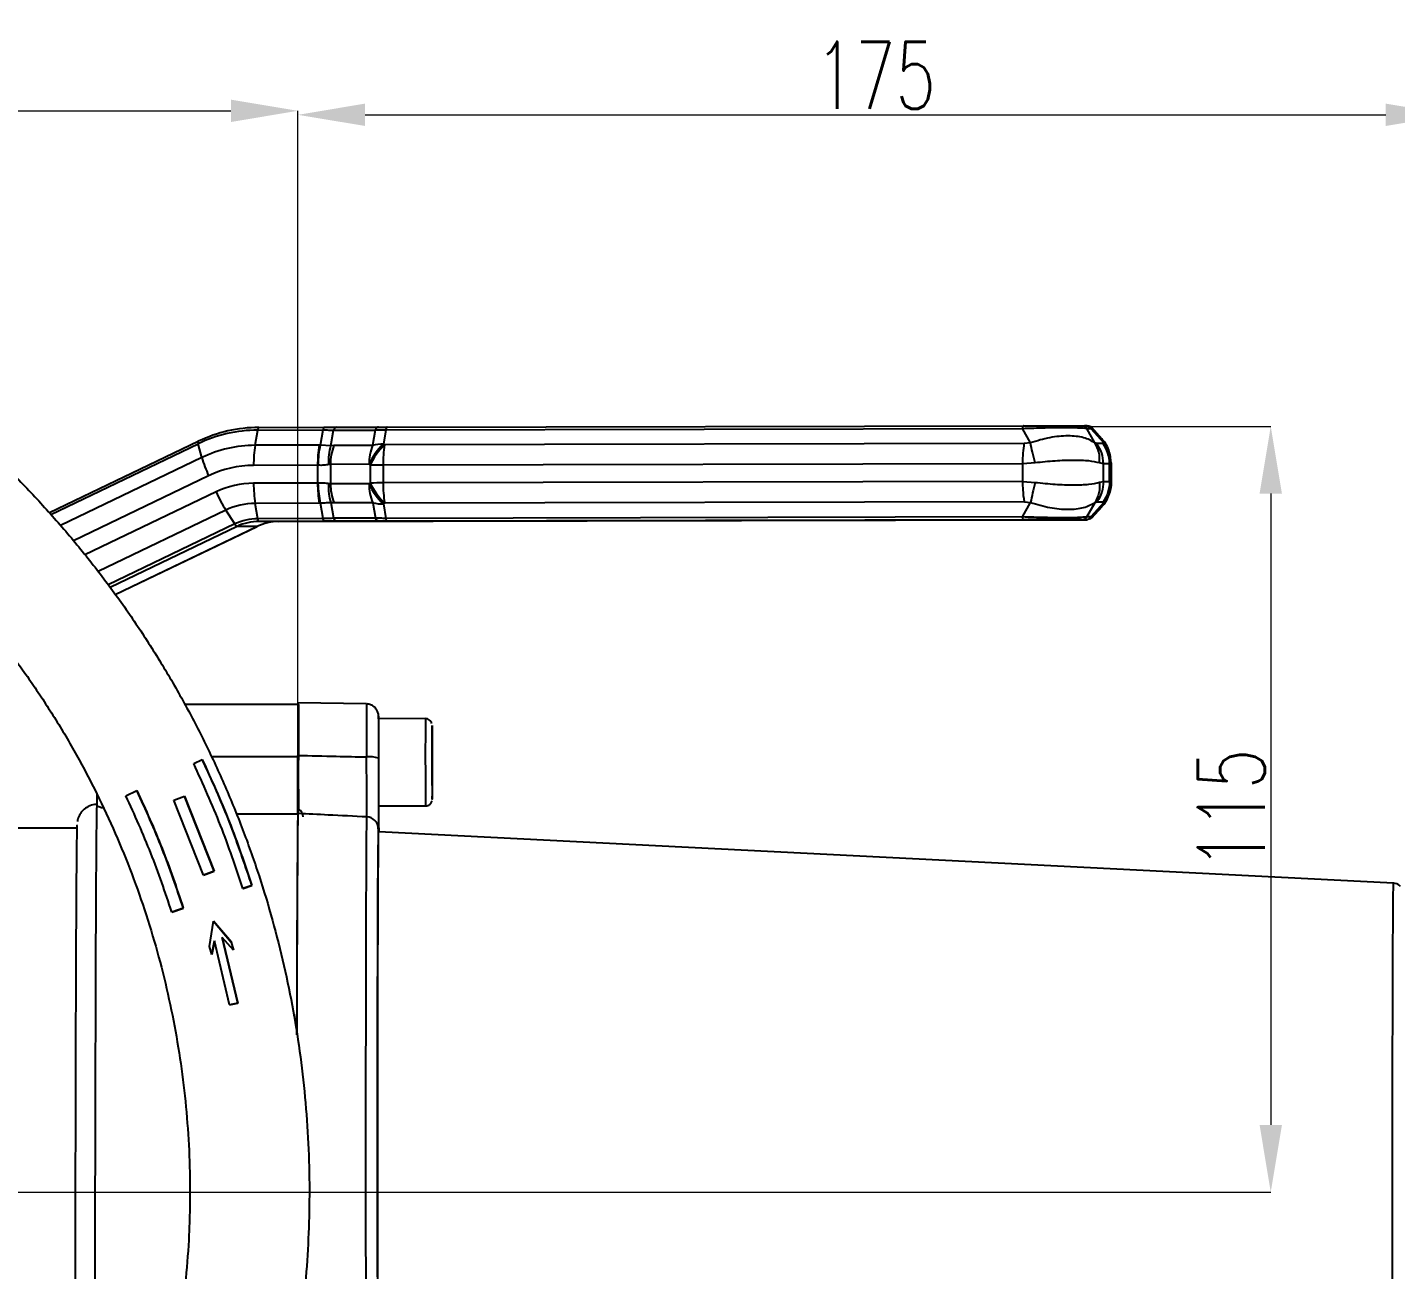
# Model space of a CAD drawing. Header units: millimetres. Extents: x 2462 to 4142, y 835 to 2023.
# Drawn here: x 3171.5 to 3375.4, y 1324 to 1509.1 of the extents above; entities that cross this region are included whole.
import ezdxf

# ---------------------------------------------------------------- set-up
doc = ezdxf.new("R2010")
doc.units = ezdxf.units.MM
doc.layers.add('标注', color=3, linetype='Continuous', lineweight=13)
doc.styles.add('SLDTEXTSTYLE1', font='txt.shx', dxfattribs={"width": 0.7, "bigfont": 'gbcbig.shx'})
doc.dimstyles.new('SLDDIMSTYLE12$0', dxfattribs={"dimtxt": 12, "dimasz": 10, "dimexe": 0, "dimexo": 0.0625, "dimgap": 0.875, "dimtad": 1, "dimdec": 1, "dimlfac": 1.8, "dimrnd": 1e-09, "dimzin": 12, "dimdsep": 46, "dimtxsty": 'SLDTEXTSTYLE1', "dimcen": 0.09, "dimdle": 8.16, "dimclrd": 3, "dimclre": 3, "dimadec": 0, "dimazin": 3, "dimtfac": 1, "dimtdec": 1, "dimtofl": 0, "dimtmove": 0, "dimatfit": 3, "dimfxl": 0, "dimfrac": 2, "dimtolj": 1, "dimlwd": 5, "dimlwe": 5, "dimarcsym": 0})

# ---------------------------------------------------------------- blocks, each defined once
blk = doc.blocks.new('*D36')
at = {"layer": 'Defpoints', "color": 0, "transparency": 16777216}
for p in [(3211.81, 1496.71), (3211.81, 1408.49), (3060.93, 1338.39)]:
    blk.add_point(p, dxfattribs=at)
at = {"layer": '标注', "color": 3, "lineweight": 5, "transparency": 16777216}
blk.add_line((3060.93, 1338.46), (3060.93, 1496.71), dxfattribs=at)
at = {"layer": '标注', "color": 3, "linetype": 'Continuous', "lineweight": 5, "transparency": 16777216}
for p, q in [((3070.93, 1496.71), (3201.81, 1496.71)), ((3211.81, 1408.55), (3211.81, 1496.71))]:
    blk.add_line(p, q, dxfattribs=at)
at = {"layer": '标注', "color": 3, "transparency": 16777216}
for points in [[(3070.93, 1498.37), (3070.93, 1495.04), (3060.93, 1496.71)], [(3201.81, 1498.37), (3201.81, 1495.04), (3211.81, 1496.71)]]:
    blk.add_solid(points, dxfattribs=at)
at = {"layer": '标注', "color": 0, "transparency": 16777216, "insert": (3136.37, 1502.58), "char_height": 10, "attachment_point": 5, "style": 'SLDTEXTSTYLE1'}
blk.add_mtext('\\A1;150', dxfattribs=at)
blk = doc.blocks.new('*D37')
at = {"layer": 'Defpoints', "color": 0, "transparency": 16777216}
for p in [(3383.93, 1496.11), (3211.81, 1408.49), (3383.93, 1327.31)]:
    blk.add_point(p, dxfattribs=at)
at = {"layer": '标注', "color": 3, "lineweight": 5, "transparency": 16777216}
blk.add_line((3211.81, 1408.55), (3211.81, 1496.11), dxfattribs=at)
at = {"layer": '标注', "color": 3, "linetype": 'Continuous', "lineweight": 5, "transparency": 16777216}
for p, q in [((3221.81, 1496.11), (3373.93, 1496.11)), ((3383.93, 1327.38), (3383.93, 1496.11))]:
    blk.add_line(p, q, dxfattribs=at)
at = {"layer": '标注', "color": 3, "transparency": 16777216}
for points in [[(3221.81, 1497.78), (3221.81, 1494.45), (3211.81, 1496.11)], [(3373.93, 1497.78), (3373.93, 1494.45), (3383.93, 1496.11)]]:
    blk.add_solid(points, dxfattribs=at)
at = {"layer": '标注', "color": 0, "transparency": 16777216, "insert": (3297.87, 1501.99), "char_height": 10, "attachment_point": 5, "style": 'SLDTEXTSTYLE1'}
blk.add_mtext('\\A1;175', dxfattribs=at)
blk = doc.blocks.new('*D30')
at = {"layer": 'Defpoints', "color": 0, "transparency": 16777216}
for p in [(3329.81, 1449.68), (3061.5, 1335.58), (3356.79, 1335.58)]:
    blk.add_point(p, dxfattribs=at)
at = {"layer": '标注', "color": 3, "lineweight": 5, "transparency": 16777216}
blk.add_line((3329.87, 1449.68), (3356.79, 1449.68), dxfattribs=at)
at = {"layer": '标注', "color": 3, "linetype": 'Continuous', "lineweight": 5, "transparency": 16777216}
for p, q in [((3356.79, 1439.68), (3356.79, 1345.58)), ((3061.56, 1335.58), (3356.79, 1335.58))]:
    blk.add_line(p, q, dxfattribs=at)
at = {"layer": '标注', "color": 3, "transparency": 16777216}
for points in [[(3355.13, 1439.68), (3358.46, 1439.68), (3356.79, 1449.68)], [(3355.13, 1345.58), (3358.46, 1345.58), (3356.79, 1335.58)]]:
    blk.add_solid(points, dxfattribs=at)
at = {"layer": '标注', "color": 0, "transparency": 16777216, "insert": (3350.92, 1392.63), "char_height": 10, "attachment_point": 5, "rotation": 90, "style": 'SLDTEXTSTYLE1'}
blk.add_mtext('\\A1;115', dxfattribs=at)

msp = doc.modelspace()

# ---------------------------------------------------------------- linework, layer by layer
at = {"color": 7, "linetype": 'Continuous', "lineweight": 25}
for p, q in [((3205.424, 1446.865), (3205.808, 1449.129)), ((3205.808, 1449.129), (3215.543, 1449.15)), ((3205.99, 1449.528), (3215.725, 1449.549)), ((3215.159, 1446.883), (3215.543, 1449.15)), ((3216.725, 1446.808), (3217.116, 1449.118)), ((3217.116, 1449.118), (3223.323, 1449.137)), ((3217.62, 1449.554), (3217.474, 1449.524)), ((3217.62, 1449.554), (3223.827, 1449.573)), ((3223.323, 1449.137), (3222.935, 1446.851)), ((3224.908, 1449.178), (3224.545, 1447.036)), ((3224.908, 1449.178), (3319.77, 1449.382)), ((3225.09, 1449.577), (3319.951, 1449.781)), ((3320.978, 1447.234), (3319.77, 1449.382)), ((3328.604, 1449.786), (3329.196, 1449.782)), ((3330.591, 1447.239), (3329.383, 1449.387)), ((3329.383, 1449.387), (3329.976, 1449.384)), ((3329.976, 1449.384), (3330.062, 1449.475)), ((3329.976, 1449.384), (3331.921, 1447.231)), ((3331.677, 1447.791), (3330.117, 1449.517)), ((3196.939, 1447.452), (3174.774, 1436.807)), ((3174.992, 1436.553), (3196.942, 1447.095)), ((3196.959, 1447.456), (3196.939, 1447.452)), ((3197.489, 1445.044), (3196.942, 1447.095)), ((3214.962, 1446.885), (3205.424, 1446.865)), ((3215.159, 1446.883), (3214.962, 1446.885)), ((3216.725, 1446.808), (3215.159, 1446.883)), ((3217.18, 1446.833), (3216.725, 1446.808)), ((3222.935, 1446.851), (3217.18, 1446.833)), ((3224.721, 1446.914), (3224.545, 1447.036)), ((3320.067, 1447.119), (3224.721, 1446.914)), ((3320.978, 1447.234), (3320.067, 1447.119)), ((3330.883, 1447.125), (3330.591, 1447.239)), ((3331.795, 1447.119), (3330.883, 1447.125)), ((3331.53, 1447.83), (3331.6, 1447.724)), ((3331.6, 1447.724), (3331.921, 1447.231)), ((3331.921, 1447.231), (3331.795, 1447.119)), ((3197.489, 1445.044), (3176.399, 1434.916)), ((3214.739, 1443.887), (3205.201, 1443.866)), ((3214.739, 1443.887), (3214.744, 1441.22)), ((3222.409, 1444.033), (3216.653, 1444.014)), ((3216.653, 1444.014), (3216.658, 1441.102)), ((3222.585, 1443.91), (3222.409, 1444.033)), ((3222.585, 1443.91), (3222.589, 1441.244)), ((3319.844, 1444.121), (3224.498, 1443.915)), ((3224.498, 1443.915), (3224.503, 1441.249)), ((3321.666, 1444.237), (3319.844, 1444.121)), ((3319.849, 1441.454), (3319.844, 1444.121)), ((3331.861, 1444.127), (3331.279, 1444.242)), ((3331.866, 1441.461), (3331.861, 1444.127)), ((3332.774, 1444.122), (3331.861, 1444.127)), ((3333.026, 1444.231), (3332.774, 1444.122)), ((3332.778, 1441.455), (3332.774, 1444.122)), ((3332.853, 1444.383), (3332.979, 1444.273)), ((3333.042, 1441.296), (3333.037, 1444.273)), ((3198.497, 1442.328), (3178.344, 1432.65)), ((3199.596, 1439.912), (3180.07, 1430.535)), ((3214.744, 1441.22), (3205.206, 1441.199)), ((3214.842, 1441.223), (3214.744, 1441.22)), ((3216.658, 1441.102), (3216.43, 1441.125)), ((3222.414, 1441.12), (3216.658, 1441.102)), ((3222.589, 1441.244), (3222.414, 1441.12)), ((3319.849, 1441.454), (3224.503, 1441.249)), ((3319.849, 1441.454), (3321.671, 1441.345)), ((3331.284, 1441.35), (3331.866, 1441.461)), ((3331.866, 1441.461), (3332.778, 1441.455)), ((3332.778, 1441.455), (3333.031, 1441.339)), ((3332.984, 1441.295), (3332.858, 1441.18)), ((3214.977, 1438.218), (3205.439, 1438.198)), ((3205.83, 1435.929), (3205.439, 1438.198)), ((3215.566, 1435.95), (3215.174, 1438.222)), ((3217.139, 1435.99), (3216.739, 1438.305)), ((3217.194, 1438.283), (3216.739, 1438.305)), ((3222.95, 1438.301), (3217.194, 1438.283)), ((3222.95, 1438.301), (3223.345, 1436.01)), ((3224.736, 1438.247), (3224.56, 1438.124)), ((3224.56, 1438.124), (3224.931, 1435.978)), ((3320.082, 1438.453), (3224.736, 1438.247)), ((3319.793, 1436.182), (3320.993, 1438.342)), ((3320.082, 1438.453), (3320.993, 1438.342)), ((3329.406, 1436.187), (3330.607, 1438.347)), ((3331.936, 1438.339), (3329.999, 1436.184)), ((3330.141, 1436.044), (3331.689, 1437.765)), ((3330.607, 1438.347), (3330.897, 1438.459)), ((3330.897, 1438.459), (3331.81, 1438.453)), ((3331.612, 1437.83), (3331.545, 1437.725)), ((3331.936, 1438.339), (3331.612, 1437.83)), ((3331.81, 1438.453), (3331.936, 1438.339)), ((3201.061, 1437.194), (3182.016, 1428.048)), ((3202.383, 1435.138), (3201.061, 1437.194)), ((3215.566, 1435.95), (3205.83, 1435.929)), ((3208.978, 1435.509), (3323.852, 1435.756)), ((3223.345, 1436.01), (3217.139, 1435.99)), ((3319.793, 1436.182), (3224.931, 1435.978)), ((3319.975, 1435.781), (3225.114, 1435.577)), ((3328.628, 1435.786), (3328.275, 1435.787)), ((3329.22, 1435.782), (3328.628, 1435.786)), ((3329.999, 1436.184), (3329.406, 1436.187)), ((3330.089, 1436.08), (3329.999, 1436.184)), ((3202.383, 1435.138), (3183.537, 1426.087)), ((3202.73, 1434.774), (3183.818, 1425.692)), ((3184.583, 1424.617), (3205.694, 1434.756)), ((3184.586, 1424.613), (3205.715, 1434.76)), ((3205.694, 1434.756), (3202.73, 1434.774)), ((3205.694, 1434.756), (3205.715, 1434.76)), ((3215.749, 1435.549), (3206.014, 1435.528)), ((3208.978, 1435.509), (3206.014, 1435.528)), ((3223.851, 1435.573), (3217.644, 1435.554)), ((3211.799, 1408.24), (3194.959, 1408.24)), ((3222.037, 1408.327), (3211.805, 1408.488)), ((3230.809, 1406.13), (3223.81, 1406.118)), ((3231.808, 1401.354), (3231.815, 1403.096)), ((3231.815, 1403.096), (3231.827, 1401.373)), ((3231.808, 1401.373), (3231.827, 1401.373)), ((3231.814, 1397.89), (3231.808, 1401.354)), ((3231.827, 1401.373), (3231.833, 1397.909)), ((3196.276, 1399.423), (3197.549, 1400.022)), ((3197.549, 1400.022), (3197.552, 1400.02)), ((3198.888, 1400.475), (3211.866, 1400.475)), ((3231.814, 1397.909), (3231.833, 1397.909)), ((3231.827, 1396.168), (3231.814, 1397.89)), ((3231.833, 1397.909), (3231.827, 1396.168)), ((3186.177, 1394.636), (3187.811, 1395.413)), ((3187.811, 1395.413), (3187.817, 1395.41)), ((3181.874, 1393.142), (3181.876, 1394.816)), ((3193.31, 1393.968), (3194.887, 1394.602)), ((3197.711, 1382.824), (3193.31, 1393.968)), ((3194.887, 1394.602), (3199.311, 1383.394)), ((3194.887, 1394.602), (3194.89, 1394.599)), ((3199.315, 1383.392), (3194.89, 1394.599)), ((3223.832, 1393.118), (3230.832, 1393.13)), ((3211.779, 1391.896), (3202.635, 1391.896)), ((3178.896, 1389.822), (3165.601, 1389.822)), ((3375.106, 1381.614), (3223.839, 1389.281)), ((3223.899, 1389.278), (3223.89, 1389.762)), ((3199.311, 1383.394), (3197.711, 1382.824)), ((3197.711, 1382.824), (3197.715, 1382.822)), ((3197.715, 1382.822), (3199.315, 1383.392)), ((3199.311, 1383.394), (3199.315, 1383.392)), ((3204.953, 1381.275), (3203.616, 1380.835)), ((3203.616, 1380.835), (3203.619, 1380.833)), ((3203.619, 1380.833), (3204.956, 1381.273)), ((3204.953, 1381.275), (3204.956, 1381.273)), ((3194.724, 1377.886), (3193.007, 1377.314)), ((3193.007, 1377.314), (3193.015, 1377.309)), ((3193.015, 1377.309), (3194.73, 1377.882)), ((3194.724, 1377.886), (3194.73, 1377.882)), ((3198.649, 1372.16), (3199.236, 1375.95)), ((3199.236, 1375.95), (3201.876, 1372.835)), ((3199.236, 1375.95), (3199.241, 1375.948)), ((3201.88, 1372.833), (3199.241, 1375.948)), ((3199.352, 1373.009), (3198.953, 1371.003)), ((3198.958, 1371), (3199.356, 1373.006)), ((3199.372, 1373.018), (3199.352, 1373.009)), ((3199.352, 1373.009), (3199.356, 1373.006)), ((3201.616, 1363.484), (3199.372, 1373.018)), ((3202.184, 1371.654), (3200.519, 1373.532)), ((3200.519, 1373.532), (3202.835, 1363.726)), ((3202.839, 1363.724), (3200.524, 1373.53)), ((3201.876, 1372.835), (3202.184, 1371.654)), ((3201.876, 1372.835), (3201.88, 1372.833)), ((3202.188, 1371.652), (3201.88, 1372.833)), ((3198.953, 1371.003), (3198.649, 1372.16)), ((3198.953, 1371.003), (3198.958, 1371)), ((3202.184, 1371.654), (3202.188, 1371.652)), ((3202.835, 1363.726), (3201.616, 1363.484)), ((3201.616, 1363.484), (3201.621, 1363.481)), ((3201.621, 1363.481), (3202.839, 1363.724)), ((3202.835, 1363.726), (3202.839, 1363.724))]:
    msp.add_line(p, q, dxfattribs=at)
at = {"color": 7, "linetype": 'Continuous', "lineweight": 25, "flags": 128}
for points in [[(3205.99, 1449.528), (3205.963, 1449.521), (3205.937, 1449.501), (3205.912, 1449.468), (3205.888, 1449.423), (3205.865, 1449.365), (3205.844, 1449.296), (3205.825, 1449.217), (3205.808, 1449.129)], [(3196.939, 1447.452), (3196.936, 1447.45), (3196.918, 1447.432), (3196.906, 1447.402), (3196.901, 1447.361), (3196.902, 1447.309), (3196.909, 1447.247), (3196.922, 1447.175), (3196.942, 1447.095)], [(3206.014, 1435.528), (3205.987, 1435.535), (3205.961, 1435.555), (3205.936, 1435.588), (3205.911, 1435.634), (3205.888, 1435.692), (3205.867, 1435.761), (3205.848, 1435.84), (3205.83, 1435.929)], [(3223.817, 1406.118), (3223.817, 1406.135), (3223.811, 1406.487), (3223.806, 1406.485), (3223.802, 1406.13), (3223.8, 1405.631)], [(3231.811, 1405.132), (3231.807, 1404.94), (3231.804, 1404.386), (3231.802, 1403.509), (3231.801, 1402.367), (3231.801, 1401.039), (3231.803, 1399.615), (3231.806, 1398.192), (3231.81, 1396.867), (3231.815, 1395.731), (3231.82, 1394.86), (3231.825, 1394.315), (3231.83, 1394.132), (3231.834, 1394.324), (3231.837, 1394.877), (3231.84, 1395.755), (3231.84, 1396.897), (3231.84, 1398.225), (3231.838, 1399.649), (3231.835, 1401.072), (3231.831, 1402.397), (3231.826, 1403.533), (3231.821, 1404.404), (3231.816, 1404.949), (3231.811, 1405.132)], [(3181.591, 1318.557), (3181.596, 1324.271), (3181.603, 1329.878), (3181.61, 1335.356), (3181.618, 1340.687), (3181.627, 1345.85), (3181.638, 1350.829), (3181.649, 1355.603), (3181.661, 1360.158), (3181.673, 1364.475), (3181.687, 1368.54), (3181.701, 1372.337), (3181.717, 1375.854), (3181.732, 1379.077), (3181.749, 1381.995), (3181.765, 1384.597), (3181.783, 1386.875), (3181.8, 1388.819), (3181.818, 1390.423), (3181.837, 1391.681), (3181.855, 1392.588), (3181.874, 1393.142)], [(3221.962, 1311.398), (3221.956, 1317.3), (3221.951, 1323.117), (3221.947, 1328.827), (3221.945, 1334.409), (3221.943, 1339.842), (3221.944, 1345.105), (3221.945, 1350.178), (3221.948, 1355.043), (3221.952, 1359.681), (3221.957, 1364.075), (3221.964, 1368.209), (3221.972, 1372.066), (3221.981, 1375.633), (3221.991, 1378.895), (3222.003, 1381.842), (3222.016, 1384.461), (3222.029, 1386.743), (3222.044, 1388.679), (3222.059, 1390.262), (3222.076, 1391.487)], [(3223.786, 1389.719), (3223.769, 1388.517), (3223.754, 1386.963), (3223.74, 1385.062), (3223.726, 1382.822), (3223.714, 1380.25), (3223.703, 1377.358), (3223.693, 1374.155), (3223.684, 1370.653), (3223.676, 1366.867), (3223.669, 1362.809), (3223.664, 1358.495), (3223.66, 1353.942), (3223.657, 1349.166), (3223.656, 1344.185), (3223.656, 1339.018), (3223.657, 1333.685), (3223.659, 1328.205), (3223.663, 1322.599), (3223.668, 1316.888), (3223.674, 1311.094)], [(3223.669, 1322.93), (3223.665, 1328.384), (3223.663, 1333.713), (3223.662, 1338.896), (3223.663, 1343.914), (3223.664, 1348.75), (3223.667, 1353.383), (3223.671, 1357.798), (3223.677, 1361.978), (3223.683, 1365.908), (3223.691, 1369.572), (3223.7, 1372.957), (3223.71, 1376.051), (3223.721, 1378.842), (3223.733, 1381.32), (3223.746, 1383.475), (3223.76, 1385.3), (3223.775, 1386.787), (3223.791, 1387.932), (3223.808, 1388.729), (3223.825, 1389.176), (3223.839, 1389.281)], [(3374.952, 1319.423), (3374.948, 1324.697), (3374.946, 1329.848), (3374.945, 1334.856), (3374.945, 1339.7), (3374.946, 1344.36), (3374.949, 1348.818), (3374.953, 1353.054), (3374.958, 1357.052), (3374.965, 1360.795), (3374.972, 1364.268), (3374.981, 1367.456), (3374.991, 1370.346), (3375.002, 1372.928), (3375.014, 1375.189), (3375.027, 1377.121), (3375.041, 1378.716), (3375.056, 1379.967), (3375.072, 1380.869), (3375.088, 1381.419), (3375.105, 1381.614), (3375.106, 1381.614)]]:
    msp.add_lwpolyline(points, dxfattribs=at)
at = {"color": 7, "linetype": 'Continuous', "lineweight": 25}
for centre, radius, start, end in [((3205.862, 1428.554), 20.575, 90.15002, 115.69118), ((3206.044, 1428.571), 20.956, 90.15002, 115.69118), ((3205.472, 1428.448), 18.416, 90.15002, 115.69118), ((3223.482, 1444.015), 18.282, 171.0319, 180.4661), ((3233.02, 1444.035), 18.282, 171.0319, 180.4661), ((3224.05, 1444.09), 7.397, 158.23728, 180.58888), ((3229.805, 1444.109), 7.397, 158.23732, 180.58891), ((3230.703, 1440.394), 9.058, 132.83408, 156.31378), ((3230.879, 1440.272), 9.058, 132.83396, 156.31378), ((3224.522, 1440.138), 6.898, 89.80613, 103.29586), ((3242.779, 1444.064), 18.282, 171.03189, 180.46605), ((3214.881, 1449.957), 18.073, 195.77294, 204.96793), ((3205.242, 1428.308), 15.558, 90.15002, 115.69118), ((3228.563, -481.283), 1925.203, 90.120974, 90.177927), ((3205.24, 1428.181), 13.018, 90.15002, 115.69116), ((3219.601, 1448.934), 21.945, 204.27387, 212.34382), ((3223.555, 1441.115), 18.349, 179.73661, 189.14742), ((3233.093, 1441.136), 18.349, 179.73661, 189.14742), ((3224.075, 1441.053), 7.417, 179.61772, 201.9295), ((3229.83, 1441.071), 7.417, 179.6177, 201.92946), ((3230.722, 1444.806), 9.089, 203.92112, 227.31919), ((3228.568, -483.95), 1925.203, 90.120974, 90.177927), ((3230.898, 1444.929), 9.089, 203.92112, 227.31937), ((3242.852, 1441.164), 18.349, 179.73669, 189.14742), ((3205.466, 1428.037), 10.161, 90.15002, 115.69117), ((3224.507, 1445.054), 6.93, 257.0156, 270.44054), ((3205.851, 1427.927), 8.002, 90.15002, 115.69118), ((3203.078, 1435.455), 0.764, 204.4982, 242.89025), ((3206.034, 1427.907), 7.62, 90.15002, 115.69118), ((3208.998, 1427.888), 7.62, 90.15002, 115.69118), ((3718.276, 1403.648), 506.493, 179.45245, 180.33833), ((3739.348, 1403.478), 517.334, 179.46295, 180.3387), ((4367.388, 1402.586), 1143.593, 179.847429, 180.116689), ((3987.007, 1400.933), 756.216, 179.60627, 180.591243), ((3222.464, 1395.481), 4.959, 74.39448, 95.09746), ((6769.893, 1361.999), 3558.239, 179.516983, 180.046702), ((3211.261, 1391.476), 1.325, 0, 61.47495), ((3222, 1389.702), 1.786, 0.54445, 87.55617)]:
    msp.add_arc(centre, radius, start, end, dxfattribs=at)
for points, knots in [([(3213.473, 1332.152), (3213.492, 1333.403), (3213.546, 1336.96), (3213.389, 1342.825), (3212.905, 1349.73), (3212.102, 1356.606), (3210.987, 1363.438), (3209.561, 1370.212), (3207.827, 1376.914), (3205.79, 1383.53), (3203.453, 1390.046), (3200.82, 1396.449), (3197.899, 1402.725), (3194.694, 1408.861), (3191.212, 1414.844), (3187.461, 1420.662), (3183.448, 1426.303), (3179.182, 1431.755), (3174.672, 1437.007), (3169.927, 1442.047), (3164.957, 1446.865), (3159.772, 1451.452), (3154.383, 1455.797), (3148.801, 1459.892), (3143.039, 1463.728), (3137.107, 1467.297), (3131.019, 1470.592), (3124.786, 1473.605), (3118.423, 1476.331), (3111.942, 1478.763), (3105.356, 1480.897), (3098.681, 1482.729), (3091.928, 1484.254), (3085.113, 1485.469), (3078.25, 1486.372), (3071.352, 1486.96), (3064.435, 1487.234), (3057.512, 1487.191), (3050.599, 1486.833), (3043.709, 1486.159), (3036.858, 1485.172), (3030.058, 1483.873), (3023.325, 1482.265), (3016.672, 1480.352), (3010.113, 1478.137), (3003.662, 1475.625), (2997.333, 1472.821), (2991.138, 1469.732), (2985.091, 1466.362), (2979.203, 1462.721), (2973.488, 1458.814), (2967.958, 1454.651), (2962.622, 1450.24), (2957.494, 1445.59), (2952.584, 1440.711), (2947.901, 1435.612), (2943.455, 1430.306), (2939.257, 1424.802), (2935.313, 1419.112), (2931.634, 1413.248), (2928.226, 1407.222), (2925.097, 1401.047), (2922.253, 1394.736), (2919.699, 1388.302), (2917.442, 1381.757), (2915.486, 1375.117), (2913.835, 1368.394), (2912.492, 1361.603), (2911.461, 1354.758), (2910.743, 1347.872), (2910.341, 1340.962), (2910.254, 1334.039), (2910.483, 1327.121), (2911.027, 1320.22), (2911.886, 1313.35), (2913.057, 1306.528), (2914.539, 1299.766), (2916.327, 1293.078), (2918.419, 1286.479), (2920.81, 1279.982), (2923.494, 1273.602), (2926.467, 1267.35), (2929.723, 1261.241), (2933.253, 1255.286), (2937.052, 1249.499), (2941.111, 1243.891), (2945.422, 1238.474), (2949.975, 1233.26), (2954.761, 1228.259), (2959.771, 1223.481), (2964.994, 1218.938), (2970.418, 1214.637), (2976.033, 1210.588), (2981.827, 1206.799), (2987.788, 1203.279), (2993.903, 1200.035), (3000.16, 1197.073), (3006.545, 1194.4), (3013.046, 1192.021), (3019.649, 1189.941), (3026.34, 1188.164), (3033.104, 1186.695), (3039.929, 1185.536), (3046.8, 1184.689), (3053.702, 1184.157), (3060.621, 1183.941), (3067.543, 1184.04), (3074.453, 1184.455), (3081.337, 1185.185), (3088.18, 1186.229), (3094.969, 1187.583), (3101.689, 1189.247), (3108.326, 1191.215), (3114.866, 1193.483), (3121.296, 1196.048), (3127.602, 1198.904), (3133.771, 1202.044), (3139.791, 1205.463), (3145.648, 1209.153), (3151.331, 1213.106), (3156.827, 1217.315), (3162.126, 1221.77), (3167.216, 1226.462), (3172.086, 1231.381), (3176.727, 1236.518), (3181.129, 1241.861), (3185.282, 1247.399), (3189.178, 1253.121), (3192.809, 1259.015), (3196.168, 1265.068), (3199.246, 1271.269), (3202.039, 1277.603), (3204.539, 1284.058), (3206.742, 1290.621), (3208.644, 1297.277), (3210.24, 1304.014), (3211.526, 1310.815), (3212.501, 1317.669), (3213.15, 1324.439), (3213.401, 1329.274), (3213.464, 1331.805), (3213.473, 1332.152)], [0, 0, 0, 0, 0.00394, 0.0112049, 0.0184702, 0.0257355, 0.0330008, 0.0402662, 0.0475315, 0.0547968, 0.0620622, 0.0693275, 0.0765928, 0.0838581, 0.0911235, 0.0983888, 0.1056541, 0.1129194, 0.1201848, 0.1274501, 0.1347154, 0.1419807, 0.1492461, 0.1565114, 0.1637767, 0.171042, 0.1783074, 0.1855727, 0.192838, 0.2001033, 0.2073687, 0.214634, 0.2218993, 0.2291646, 0.2364299, 0.2436953, 0.2509606, 0.2582259, 0.2654913, 0.2727566, 0.2800219, 0.2872872, 0.2945526, 0.3018179, 0.3090832, 0.3163485, 0.3236139, 0.3308792, 0.3381445, 0.3454098, 0.3526752, 0.3599405, 0.3672058, 0.3744712, 0.3817365, 0.3890018, 0.3962671, 0.4035325, 0.4107978, 0.4180631, 0.4253284, 0.4325938, 0.4398591, 0.4471244, 0.4543898, 0.4616551, 0.4689204, 0.4761857, 0.4834511, 0.4907164, 0.4979817, 0.5052471, 0.5125124, 0.5197777, 0.527043, 0.5343084, 0.5415737, 0.548839, 0.5561043, 0.5633697, 0.570635, 0.5779003, 0.5851657, 0.592431, 0.5996963, 0.6069616, 0.614227, 0.6214923, 0.6287576, 0.6360229, 0.6432883, 0.6505536, 0.6578189, 0.6650842, 0.6723496, 0.6796149, 0.6868802, 0.6941455, 0.7014109, 0.7086762, 0.7159415, 0.7232068, 0.7304721, 0.7377375, 0.7450028, 0.7522681, 0.7595334, 0.7667988, 0.7740641, 0.7813294, 0.7885948, 0.7958601, 0.8031254, 0.8103907, 0.8176561, 0.8249214, 0.8321867, 0.839452, 0.8467174, 0.8539827, 0.861248, 0.8685133, 0.8757787, 0.883044, 0.8903093, 0.8975747, 0.90484, 0.9121053, 0.9193706, 0.926636, 0.9339013, 0.9411666, 0.948432, 0.9556973, 0.9629626, 0.9702279, 0.9774933, 0.9847586, 0.9920239, 0.9989071, 1, 1, 1, 1]), ([(3215.543, 1449.15), (3215.823, 1449.149), (3216.392, 1449.147), (3216.872, 1449.127), (3217.116, 1449.118)], [0, 0, 0, 0, 0.4914989, 1, 1, 1, 1]), ([(3217.484, 1449.525), (3217.208, 1449.526), (3216.655, 1449.529), (3215.994, 1449.527), (3215.664, 1449.526)], [0, 0, 0, 0, 0.4996462, 1, 1, 1, 1]), ([(3217.474, 1449.524), (3217.473, 1449.524), (3217.424, 1449.515), (3217.333, 1449.442), (3217.208, 1449.31), (3217.147, 1449.182), (3217.116, 1449.118)], [0, 0, 0, 0, 0.0020683, 0.3347122, 0.6673561, 1, 1, 1, 1]), ([(3223.323, 1449.137), (3223.571, 1449.149), (3224.063, 1449.171), (3224.628, 1449.176), (3224.908, 1449.178)], [0, 0, 0, 0, 0.5049534, 1, 1, 1, 1]), ([(3223.827, 1449.573), (3224.048, 1449.574), (3224.439, 1449.575), (3224.894, 1449.576), (3225.09, 1449.577)], [0, 0, 0, 0, 0.5677729, 1, 1, 1, 1]), ([(3319.77, 1449.382), (3320.907, 1449.422), (3323.016, 1449.495), (3325.962, 1449.528), (3328.274, 1449.497), (3328.995, 1449.426), (3329.383, 1449.387)], [0, 0, 0, 0, 0.27029149, 0.5008839, 0.7316205, 1, 1, 1, 1]), ([(3319.951, 1449.781), (3320.741, 1449.782), (3322.21, 1449.785), (3324.325, 1449.788), (3326.188, 1449.79), (3327.799, 1449.789), (3328.322, 1449.787), (3328.604, 1449.786)], [0, 0, 0, 0, 0.2085412, 0.3881399, 0.5544367, 0.759769, 1, 1, 1, 1]), ([(3330.591, 1447.239), (3330.066, 1447.527), (3329.019, 1448.101), (3326.622, 1448.335), (3323.866, 1448.098), (3321.943, 1447.523), (3320.978, 1447.234)], [0, 0, 0, 0, 0.25092088, 0.50001622, 0.74904481, 1, 1, 1, 1]), ([(3329.196, 1449.782), (3329.336, 1449.781), (3329.591, 1449.778), (3329.213, 1449.775), (3329.042, 1449.773)], [0, 0, 0, 0, 0.5469254, 1, 1, 1, 1]), ([(3330.072, 1449.493), (3330, 1449.563), (3329.869, 1449.691), (3329.609, 1449.717), (3329.491, 1449.729)], [0, 0, 0, 0, 0.5471409, 1, 1, 1, 1]), ([(3214.838, 1443.884), (3214.862, 1444.425), (3214.911, 1445.506), (3215.076, 1446.424), (3215.159, 1446.883)], [0, 0, 0, 0, 0.5, 1, 1, 1, 1]), ([(3216.425, 1443.99), (3216.412, 1444.494), (3216.387, 1445.5), (3216.612, 1446.373), (3216.725, 1446.808)], [0, 0, 0, 0, 0.5008043, 1, 1, 1, 1]), ([(3321.666, 1444.237), (3321.534, 1444.78), (3321.272, 1445.867), (3321.076, 1446.778), (3320.978, 1447.234)], [0, 0, 0, 0, 0.5000005, 1, 1, 1, 1]), ([(3331.279, 1444.242), (3331.288, 1444.782), (3331.305, 1445.869), (3330.83, 1446.78), (3330.591, 1447.239)], [0, 0, 0, 0, 0.4968674, 1, 1, 1, 1]), ([(3332.964, 1444.382), (3332.945, 1444.723), (3332.906, 1445.412), (3332.579, 1446.404), (3332.151, 1447.228), (3331.764, 1447.649), (3331.614, 1447.813)], [0, 0, 0, 0, 0.2703034, 0.5467163, 0.8233025, 1, 1, 1, 1]), ([(3333.026, 1444.231), (3332.971, 1444.775), (3332.861, 1445.862), (3332.234, 1446.775), (3331.921, 1447.231)], [0, 0, 0, 0, 0.5000008, 1, 1, 1, 1]), ([(3214.838, 1443.884), (3214.819, 1443.885), (3214.787, 1443.886), (3214.754, 1443.887), (3214.739, 1443.887)], [0, 0, 0, 0, 0.5601455, 1, 1, 1, 1]), ([(3216.425, 1443.99), (3216.174, 1443.948), (3215.678, 1443.865), (3215.115, 1443.878), (3214.838, 1443.884)], [0, 0, 0, 0, 0.5083155, 1, 1, 1, 1]), ([(3216.653, 1444.014), (3216.611, 1444.013), (3216.536, 1444.01), (3216.459, 1443.997), (3216.425, 1443.99)], [0, 0, 0, 0, 0.5576718, 1, 1, 1, 1]), ([(3331.279, 1444.242), (3330.795, 1444.35), (3329.831, 1444.565), (3327.467, 1444.652), (3324.678, 1444.562), (3322.672, 1444.346), (3321.666, 1444.237)], [0, 0, 0, 0, 0.25092075, 0.50001618, 0.74904481, 1, 1, 1, 1]), ([(3216.43, 1441.125), (3216.179, 1441.165), (3215.683, 1441.246), (3215.119, 1441.23), (3214.842, 1441.223)], [0, 0, 0, 0, 0.50800634, 1, 1, 1, 1]), ([(3215.174, 1438.222), (3215.089, 1438.681), (3214.921, 1439.601), (3214.868, 1440.682), (3214.842, 1441.223)], [0, 0, 0, 0, 0.5, 1, 1, 1, 1]), ([(3216.739, 1438.304), (3216.625, 1438.742), (3216.396, 1439.616), (3216.419, 1440.622), (3216.43, 1441.125)], [0, 0, 0, 0, 0.5008044, 1, 1, 1, 1]), ([(3320.082, 1438.453), (3320.002, 1439.027), (3319.872, 1439.962), (3319.856, 1441.039), (3319.849, 1441.454)], [0, 0, 0, 0, 0.61516107, 1, 1, 1, 1]), ([(3321.671, 1441.345), (3321.542, 1440.805), (3321.283, 1439.717), (3321.09, 1438.802), (3320.993, 1438.342)], [0, 0, 0, 0, 0.4968674, 1, 1, 1, 1]), ([(3321.671, 1441.345), (3322.678, 1441.24), (3324.684, 1441.03), (3327.474, 1440.945), (3329.837, 1441.033), (3330.801, 1441.244), (3331.284, 1441.35)], [0, 0, 0, 0, 0.2509552, 0.4999838, 0.7490793, 1, 1, 1, 1]), ([(3331.284, 1441.35), (3331.294, 1440.806), (3331.315, 1439.719), (3330.843, 1438.804), (3330.607, 1438.347)], [0, 0, 0, 0, 0.50000229, 1, 1, 1, 1]), ([(3331.584, 1437.692), (3331.75, 1437.874), (3332.152, 1438.313), (3332.591, 1439.157), (3332.914, 1440.151), (3332.951, 1440.841), (3332.97, 1441.182)], [0, 0, 0, 0, 0.1915042, 0.4631233, 0.7345654, 1, 1, 1, 1]), ([(3333.031, 1441.339), (3332.978, 1440.799), (3332.872, 1439.713), (3332.249, 1438.798), (3331.936, 1438.339)], [0, 0, 0, 0, 0.4968674, 1, 1, 1, 1]), ([(3146.216, 1439.493), (3147.828, 1438.15), (3151.106, 1435.421), (3155.788, 1431.007), (3160.315, 1426.338), (3164.606, 1421.45), (3168.655, 1416.36), (3172.451, 1411.08), (3175.987, 1405.621), (3179.254, 1399.997), (3182.244, 1394.221), (3184.949, 1388.307), (3187.364, 1382.268), (3189.483, 1376.119), (3191.301, 1369.875), (3192.813, 1363.549), (3194.016, 1357.157), (3194.909, 1350.715), (3195.482, 1344.237), (3195.741, 1338.178), (3195.697, 1334.284), (3195.677, 1332.556)], [0, 0, 0, 0, 0.05157585, 0.10486723, 0.15815862, 0.21145, 0.26474139, 0.31803277, 0.37132415, 0.42461553, 0.47790691, 0.53119829, 0.58448966, 0.63778104, 0.69107241, 0.74436378, 0.79765515, 0.85094651, 0.90423788, 0.95752924, 1, 1, 1, 1]), ([(3215.174, 1438.222), (3215.137, 1438.221), (3215.072, 1438.219), (3215.006, 1438.219), (3214.977, 1438.218)], [0, 0, 0, 0, 0.5599931, 1, 1, 1, 1]), ([(3216.739, 1438.305), (3216.739, 1438.305), (3216.508, 1438.293), (3216.013, 1438.268), (3215.452, 1438.237), (3215.174, 1438.222)], [0, 0, 0, 0, 0.00000717, 0.50390678, 1, 1, 1, 1]), ([(3320.993, 1438.342), (3321.959, 1438.056), (3323.885, 1437.486), (3326.641, 1437.254), (3329.038, 1437.489), (3330.082, 1438.06), (3330.607, 1438.347)], [0, 0, 0, 0, 0.2509552, 0.4999838, 0.7490792, 1, 1, 1, 1]), ([(3217.139, 1435.99), (3216.893, 1435.979), (3216.413, 1435.957), (3215.844, 1435.952), (3215.566, 1435.95)], [0, 0, 0, 0, 0.5117113, 1, 1, 1, 1]), ([(3224.931, 1435.978), (3224.651, 1435.979), (3224.086, 1435.98), (3223.594, 1436), (3223.345, 1436.01)], [0, 0, 0, 0, 0.49504655, 1, 1, 1, 1]), ([(3329.406, 1436.187), (3329.014, 1436.151), (3328.288, 1436.085), (3325.961, 1436.054), (3323.02, 1436.082), (3320.921, 1436.147), (3319.793, 1436.182)], [0, 0, 0, 0, 0.27053632, 0.50117732, 0.7319034, 1, 1, 1, 1]), ([(3328.275, 1435.787), (3328.131, 1435.787), (3327.774, 1435.789), (3326.624, 1435.79), (3324.895, 1435.789), (3322.58, 1435.786), (3320.888, 1435.783), (3319.975, 1435.781)], [0, 0, 0, 0, 0.1336307, 0.330325, 0.5124248, 0.737193, 1, 1, 1, 1]), ([(3323.852, 1435.756), (3324.616, 1435.758), (3326.038, 1435.761), (3327.746, 1435.767), (3328.963, 1435.772), (3329.615, 1435.778), (3329.359, 1435.78), (3329.22, 1435.782)], [0, 0, 0, 0, 0.2085412, 0.3881399, 0.5544367, 0.759769, 1, 1, 1, 1]), ([(3329.626, 1435.877), (3329.672, 1435.881), (3329.908, 1435.901), (3330.004, 1436), (3330.081, 1436.08)], [0, 0, 0, 0, 0.1940422, 1, 1, 1, 1]), ([(3217.644, 1435.554), (3217.346, 1435.553), (3216.763, 1435.551), (3216.082, 1435.549), (3215.749, 1435.549)], [0, 0, 0, 0, 0.5097088, 1, 1, 1, 1]), ([(3225.114, 1435.577), (3224.864, 1435.576), (3224.411, 1435.575), (3224.024, 1435.574), (3223.851, 1435.573)], [0, 0, 0, 0, 0.5508938, 1, 1, 1, 1]), ([(3211.918, 1403.598), (3211.916, 1404.454), (3211.913, 1406.204), (3211.904, 1407.835), (3211.894, 1408.437), (3211.884, 1407.855), (3211.875, 1406.173), (3211.868, 1403.62), (3211.867, 1401.523), (3211.866, 1400.475)], [0, 0, 0, 0, 0.1376654, 0.2813879, 0.4251103, 0.5688327, 0.7125551, 0.8562776, 1, 1, 1, 1]), ([(3223.817, 1406.118), (3223.816, 1406.166), (3223.814, 1406.422), (3223.813, 1406.483), (3223.807, 1406.626), (3223.801, 1406.701), (3223.785, 1406.841), (3223.719, 1407.136), (3223.53, 1407.534), (3223.164, 1407.945), (3222.658, 1408.254), (3222.26, 1408.296), (3222.063, 1408.317)], [0, 0, 0, 0, 0.0723366, 0.3850155, 0.4310007, 0.4551919, 0.4794562, 0.5383057, 0.6406723, 0.7528656, 0.8775653, 1, 1, 1, 1]), ([(3231.769, 1405.405), (3231.748, 1405.469), (3231.7, 1405.616), (3231.534, 1405.845), (3231.269, 1406.038), (3230.999, 1406.138), (3230.844, 1406.12), (3230.808, 1406.116)], [0, 0, 0, 0, 0.1590987, 0.3628095, 0.6403392, 0.9159955, 1, 1, 1, 1]), ([(3203.616, 1380.835), (3202.551, 1383.988), (3200.417, 1390.307), (3197.658, 1396.38), (3196.276, 1399.423)], [0, 0, 0, 0, 0.4988697, 1, 1, 1, 1]), ([(3197.549, 1400.022), (3198.938, 1396.967), (3201.721, 1390.842), (3203.874, 1384.469), (3204.953, 1381.275)], [0, 0, 0, 0, 0.4988716, 1, 1, 1, 1]), ([(3204.956, 1381.273), (3204.004, 1384.085), (3202.098, 1389.719), (3199.474, 1395.917), (3197.881, 1399.317), (3197.552, 1400.02)], [0, 0, 0, 0, 0.4414631, 0.8844877, 1, 1, 1, 1]), ([(3211.78, 1391.995), (3211.783, 1392.278), (3211.789, 1392.842), (3211.793, 1394.864), (3211.794, 1397.515), (3211.792, 1399.609), (3211.791, 1400.657)], [0, 0, 0, 0, 0.25004665, 0.49944856, 0.74939592, 1, 1, 1, 1]), ([(3211.791, 1400.657), (3213.701, 1400.612), (3217.112, 1400.532), (3220.523, 1400.454), (3222.023, 1400.42)], [0, 0, 0, 0, 0.56, 1, 1, 1, 1]), ([(3222.076, 1391.487), (3222.078, 1391.777), (3222.083, 1392.358), (3222.075, 1394.451), (3222.055, 1397.195), (3222.034, 1399.344), (3222.023, 1400.42)], [0, 0, 0, 0, 0.2497435, 0.4995348, 0.7496229, 1, 1, 1, 1]), ([(3223.798, 1400.256), (3223.799, 1399.307), (3223.801, 1397.412), (3223.802, 1394.813), (3223.8, 1392.484), (3223.794, 1390.584), (3223.788, 1390.008), (3223.786, 1389.719)], [0, 0, 0, 0, 0.18727158, 0.37365379, 0.56080138, 0.77996953, 1, 1, 1, 1]), ([(3187.811, 1395.413), (3189.108, 1392.557), (3191.709, 1386.832), (3193.717, 1380.873), (3194.724, 1377.886)], [0, 0, 0, 0, 0.4988559, 1, 1, 1, 1]), ([(3194.73, 1377.882), (3193.728, 1380.855), (3191.721, 1386.815), (3189.12, 1392.54), (3187.817, 1395.41)], [0, 0, 0, 0, 0.4988559, 1, 1, 1, 1]), ([(3211.898, 1395.598), (3211.897, 1395.484), (3211.894, 1395.239), (3211.89, 1395.391), (3211.889, 1395.742), (3211.888, 1395.792)], [0, 0, 0, 0, 0.4228902, 0.9178251, 1, 1, 1, 1]), ([(3211.941, 1392.583), (3211.94, 1392.671), (3211.936, 1393.079), (3211.931, 1394.163), (3211.929, 1395.323), (3211.928, 1395.598)], [0, 0, 0, 0, 0.1742581, 0.8049489, 1, 1, 1, 1]), ([(3181.91, 1393.317), (3181.853, 1393.325), (3181.474, 1393.375), (3180.766, 1393.161), (3179.953, 1392.693), (3179.418, 1392.084), (3179.13, 1391.541), (3178.989, 1391.126), (3178.943, 1390.904), (3178.933, 1390.84), (3178.931, 1390.821)], [0, 0, 0, 0, 0.034523, 0.2304075, 0.4270328, 0.5993917, 0.7177319, 0.819298, 0.9452973, 1, 1, 1, 1]), ([(3182.841, 1392.79), (3182.634, 1392.838), (3182.035, 1392.98), (3181.937, 1393.078), (3181.874, 1393.142)], [0, 0, 0, 0, 0.34452286, 1, 1, 1, 1]), ([(3193.007, 1377.314), (3192.018, 1380.252), (3190.035, 1386.142), (3187.465, 1391.8), (3186.177, 1394.636)], [0, 0, 0, 0, 0.498853, 1, 1, 1, 1]), ([(3223.89, 1389.762), (3223.887, 1389.998), (3223.88, 1390.469), (3223.871, 1391.691), (3223.866, 1392.753), (3223.864, 1393.118)], [0, 0, 0, 0, 0.3970889, 0.792302, 1, 1, 1, 1]), ([(3230.84, 1393.141), (3230.949, 1393.148), (3231.16, 1393.161), (3231.421, 1393.309), (3231.606, 1393.485), (3231.721, 1393.663), (3231.78, 1393.803), (3231.796, 1393.877), (3231.801, 1393.897)], [0, 0, 0, 0, 0.2458811, 0.4730352, 0.6611311, 0.8200991, 0.9505821, 1, 1, 1, 1]), ([(3211.658, 1359.001), (3211.663, 1360.857), (3211.675, 1365.251), (3211.697, 1371.35), (3211.722, 1377.332), (3211.75, 1382.433), (3211.779, 1386.602), (3211.809, 1389.883), (3211.83, 1391.225), (3211.84, 1391.896)], [0, 0, 0, 0, 0.1086418, 0.2572015, 0.4057612, 0.5543209, 0.7028806, 0.8514403, 1, 1, 1, 1]), ([(3222.076, 1391.487), (3220.154, 1391.582), (3216.722, 1391.751), (3213.29, 1391.921), (3211.78, 1391.995)], [0, 0, 0, 0, 0.56, 1, 1, 1, 1]), ([(3178.883, 1390.213), (3178.881, 1390.216), (3178.869, 1390.241), (3178.848, 1389.338), (3178.818, 1387.497), (3178.79, 1384.689), (3178.763, 1381.043), (3178.736, 1376.5), (3178.711, 1371.037), (3178.687, 1364.681), (3178.665, 1357.488), (3178.646, 1349.577), (3178.629, 1341.064), (3178.615, 1332.077), (3178.604, 1322.796), (3178.597, 1313.368), (3178.592, 1303.935), (3178.592, 1297.639), (3178.591, 1294.52)], [0, 0, 0, 0, 0.010499, 0.0763227, 0.1410552, 0.2046164, 0.2681744, 0.332907, 0.3987338, 0.4661596, 0.5340485, 0.6023082, 0.6705646, 0.7384535, 0.8058826, 0.8717063, 0.9364396, 1, 1, 1, 1]), ([(3376.123, 1381.123), (3376.085, 1381.169), (3375.946, 1381.337), (3375.597, 1381.542), (3375.279, 1381.58), (3375.13, 1381.598)], [0, 0, 0, 0, 0.1662317, 0.609863, 1, 1, 1, 1]), ([(3195.677, 1332.556), (3195.644, 1331.453), (3195.545, 1328.183), (3195.145, 1322.757), (3194.367, 1316.3), (3193.273, 1309.889), (3191.869, 1303.539), (3190.159, 1297.264), (3188.145, 1291.079), (3185.834, 1285), (3183.23, 1279.04), (3180.34, 1273.214), (3177.17, 1267.535), (3173.728, 1262.016), (3170.022, 1256.672), (3166.061, 1251.513), (3161.854, 1246.553), (3157.411, 1241.805), (3152.745, 1237.272), (3147.851, 1232.992), (3144.061, 1229.899), (3141.847, 1228.319), (3141.397, 1227.998)], [0, 0, 0, 0, 0.0271509, 0.0804393, 0.1337317, 0.187024, 0.2403163, 0.2936087, 0.346901, 0.4001933, 0.4534856, 0.506778, 0.5600703, 0.6133626, 0.6666549, 0.7199473, 0.7732396, 0.8265319, 0.8798242, 0.9331166, 0.9864089, 1, 1, 1, 1])]:
    msp.add_open_spline(points, degree=3, knots=knots, dxfattribs=at)
for points in [[(3215.725, 1449.549), (3215.707, 1449.544), (3215.672, 1449.533), (3215.622, 1449.451), (3215.577, 1449.326), (3215.554, 1449.208), (3215.543, 1449.15)], [(3223.827, 1449.573), (3223.777, 1449.568), (3223.678, 1449.556), (3223.539, 1449.465), (3223.415, 1449.328), (3223.354, 1449.201), (3223.323, 1449.137)], [(3225.09, 1449.577), (3225.072, 1449.571), (3225.037, 1449.561), (3224.987, 1449.479), (3224.942, 1449.354), (3224.92, 1449.236), (3224.908, 1449.178)], [(3319.951, 1449.781), (3319.934, 1449.776), (3319.899, 1449.766), (3319.849, 1449.683), (3319.804, 1449.558), (3319.781, 1449.441), (3319.77, 1449.382)], [(3328.604, 1449.786), (3328.679, 1449.781), (3328.829, 1449.771), (3329.043, 1449.688), (3329.235, 1449.563), (3329.334, 1449.446), (3329.383, 1449.387)], [(3329.196, 1449.782), (3329.272, 1449.777), (3329.422, 1449.767), (3329.635, 1449.684), (3329.828, 1449.559), (3329.927, 1449.442), (3329.976, 1449.384)], [(3319.844, 1444.121), (3319.853, 1444.661), (3319.872, 1445.742), (3320.002, 1446.66), (3320.067, 1447.119)], [(3331.861, 1444.127), (3331.817, 1444.668), (3331.727, 1445.749), (3331.164, 1446.666), (3330.883, 1447.125)], [(3332.774, 1444.122), (3332.729, 1444.662), (3332.639, 1445.743), (3332.076, 1446.661), (3331.795, 1447.119)], [(3331.866, 1441.461), (3331.823, 1440.92), (3331.737, 1439.839), (3331.177, 1438.919), (3330.897, 1438.459)], [(3332.778, 1441.455), (3332.735, 1440.914), (3332.65, 1439.833), (3332.09, 1438.913), (3331.81, 1438.453)], [(3215.749, 1435.549), (3215.731, 1435.554), (3215.696, 1435.564), (3215.646, 1435.648), (3215.601, 1435.773), (3215.577, 1435.891), (3215.566, 1435.95)], [(3217.644, 1435.554), (3217.594, 1435.559), (3217.495, 1435.571), (3217.356, 1435.662), (3217.231, 1435.799), (3217.169, 1435.926), (3217.139, 1435.99)], [(3223.851, 1435.573), (3223.801, 1435.579), (3223.702, 1435.59), (3223.563, 1435.682), (3223.438, 1435.819), (3223.376, 1435.946), (3223.345, 1436.01)], [(3225.114, 1435.577), (3225.096, 1435.582), (3225.061, 1435.592), (3225.011, 1435.676), (3224.966, 1435.801), (3224.942, 1435.919), (3224.931, 1435.978)], [(3319.975, 1435.781), (3319.958, 1435.786), (3319.923, 1435.797), (3319.872, 1435.88), (3319.827, 1436.006), (3319.804, 1436.123), (3319.792, 1436.182)], [(3328.628, 1435.786), (3328.703, 1435.791), (3328.853, 1435.802), (3329.066, 1435.885), (3329.258, 1436.011), (3329.357, 1436.128), (3329.406, 1436.187)], [(3329.22, 1435.782), (3329.296, 1435.787), (3329.446, 1435.798), (3329.659, 1435.881), (3329.851, 1436.007), (3329.95, 1436.125), (3329.999, 1436.184)], [(3211.866, 1400.475), (3211.865, 1399.435), (3211.864, 1397.356), (3211.858, 1394.729), (3211.85, 1392.727), (3211.843, 1392.173), (3211.84, 1391.896)]]:
    msp.add_open_spline(points, degree=3, dxfattribs=at)

# ---------------------------------------------------------------- dimensions: what is measured, and where the dimension line sits
at = {"layer": '标注'}
for base, p1, p2, text, picture, middle in [((3211.805, 1496.705), (3060.927, 1338.393), (3211.805, 1408.488), '150', '*D36', (3136.366, 1502.58)), ((3383.929, 1496.114), (3211.805, 1408.488), (3383.929, 1327.313), '175', '*D37', (3297.867, 1501.989))]:
    dim = msp.add_linear_dim(base=base, p1=p1, p2=p2, text=text, dimstyle='SLDDIMSTYLE12$0', override={"dimtxt": 10, "dimtdec": 3, "dimtzin": 0}, dxfattribs=at)
    dim.commit()
    dim.dimension.update_dxf_attribs({"geometry": picture, "text_midpoint": middle})
dim = msp.add_linear_dim(base=(3356.795, 1335.577), p1=(3329.809, 1449.676), p2=(3061.497, 1335.577), angle=90, text='115', dimstyle='SLDDIMSTYLE12$0', override={"dimtxt": 10, "dimtdec": 3, "dimtzin": 0}, dxfattribs=at)
dim.commit()
dim.dimension.update_dxf_attribs({"geometry": '*D30', "text_midpoint": (3350.92, 1392.626)})

doc.saveas('drawing.dxf')
